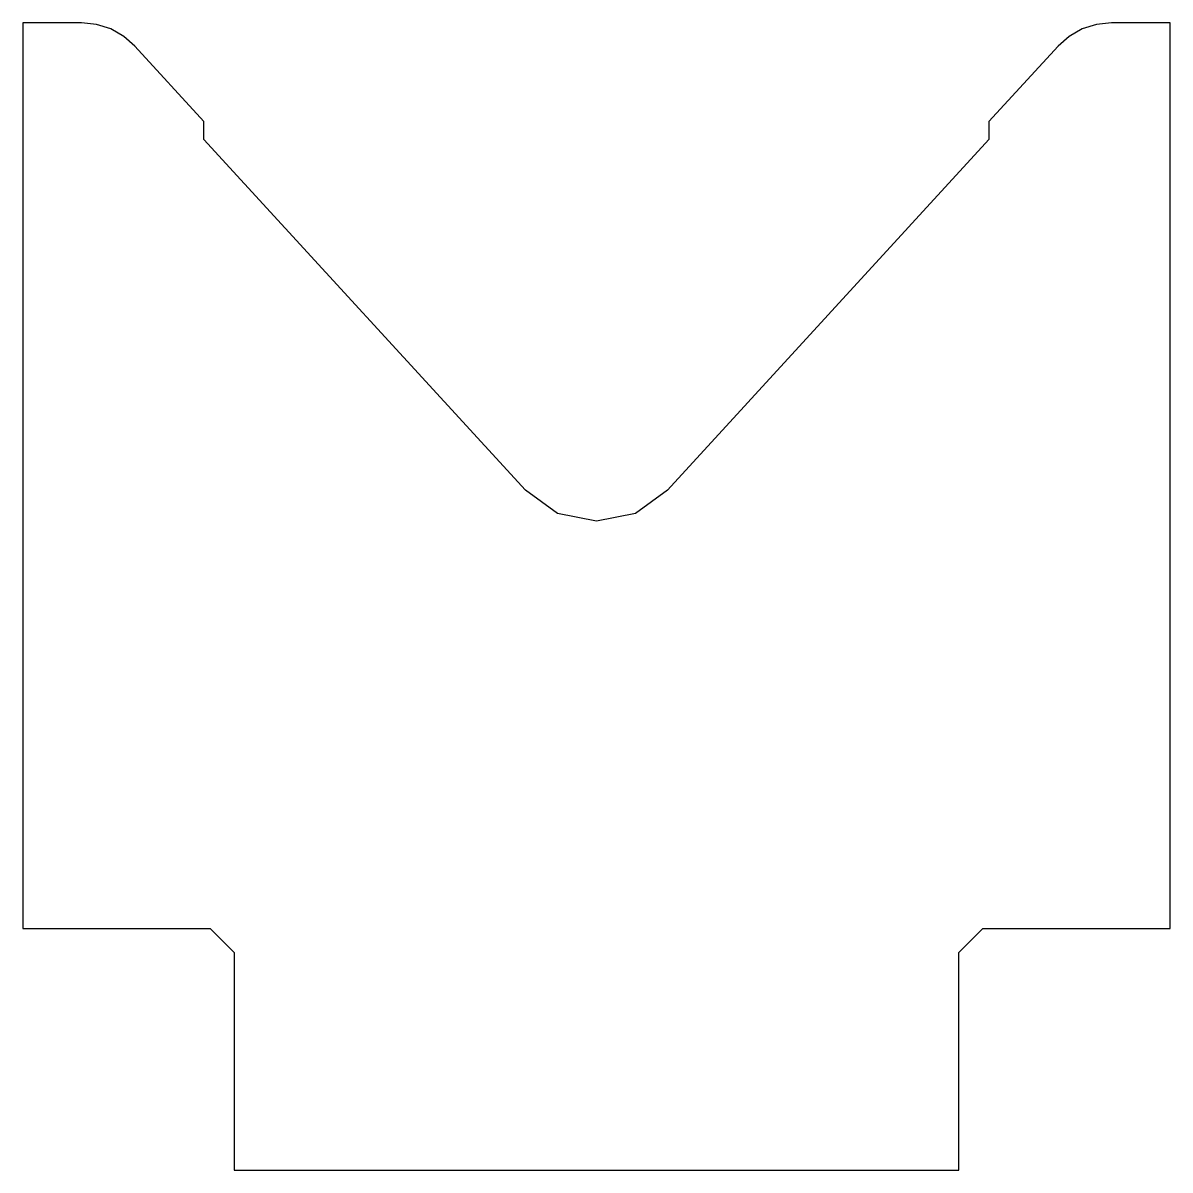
# Model space of a CAD drawing. Extents: x -47.5 to 47.5, y -53.7 to 41.3.
import ezdxf

# ---------------------------------------------------------------- set-up
doc = ezdxf.new("R2010")
doc.units = 0

msp = doc.modelspace()

# ---------------------------------------------------------------- linework, layer by layer
at = {"color": 7, "linetype": 'CONTINUOUS'}
for p, q in [((-42.65, 41.27), (-47.5, 41.27)), ((-47.5, 41.27), (-47.5, -33.73)), ((-41.4, 41.15), (-42.65, 41.27)), ((-40.23, 40.77), (-41.4, 41.15)), ((41.4, 41.15), (40.23, 40.77)), ((42.65, 41.27), (41.4, 41.15)), ((47.5, 41.27), (42.65, 41.27)), ((47.5, -33.73), (47.5, 41.27)), ((-39.14, 40.16), (-40.23, 40.77)), ((-38.23, 39.34), (-39.14, 40.16)), ((39.14, 40.16), (38.23, 39.34)), ((40.23, 40.77), (39.14, 40.16)), ((-32.509, 33.1), (-38.23, 39.34)), ((38.23, 39.34), (32.49, 33.1)), ((-32.509, 31.62), (-32.509, 33.1)), ((32.49, 33.1), (32.49, 31.62)), ((-5.89, 2.59), (-32.509, 31.62)), ((32.49, 31.62), (5.89, 2.59)), ((-3.23, 0.66), (-5.89, 2.59)), ((5.89, 2.59), (3.23, 0.66)), ((0, 0), (-3.23, 0.66)), ((3.23, 0.66), (0, 0)), ((-47.5, -33.73), (-32, -33.73)), ((-32, -33.73), (-30, -35.71)), ((30, -35.71), (32, -33.73)), ((32, -33.73), (47.5, -33.73)), ((-30, -35.71), (-30, -53.72)), ((30, -53.72), (30, -35.71)), ((-30, -53.72), (30, -53.72))]:
    msp.add_line(p, q, dxfattribs=at)

doc.saveas('drawing.dxf')
